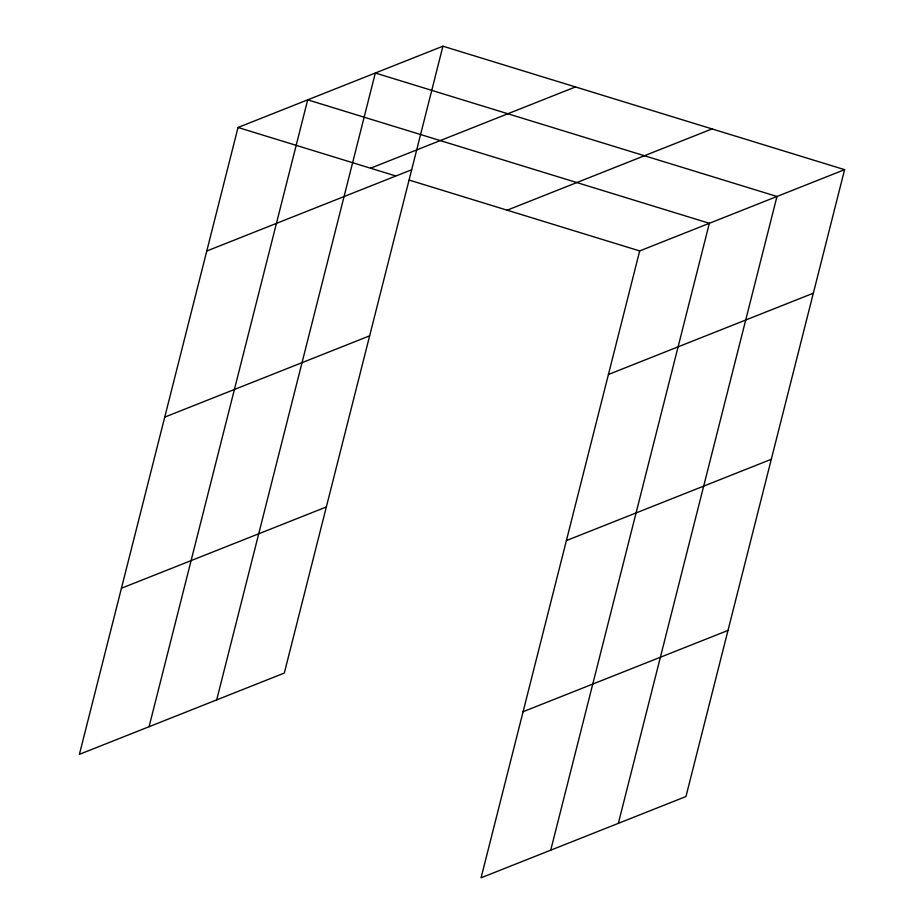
<?xml version="1.0" encoding="UTF-8"?>
<svg xmlns="http://www.w3.org/2000/svg" width="924" height="924" viewBox="0 0 924 924"><rect width="100%" height="100%" fill="white"/><g stroke="black" fill="none" stroke-linecap="round" stroke-linejoin="round"><path stroke-width="1.39" d="M442.931 46.2L238.034 127.477L79.406 754.342L284.315 673.065L442.931 46.2L844.594 169.658L685.966 796.523L481.069 877.8L639.685 250.935L844.594 169.658M149.076 726.703L307.692 99.838L709.355 223.296L550.739 850.161M216.69 699.884L375.317 73.019L776.969 196.477L618.352 823.342M370.582 168.214L575.479 86.937M206.768 251.016L411.677 169.739M507.137 210.198L712.046 128.921M164.738 417.117L369.646 335.839M608.431 374.474L813.328 293.197M121.437 588.241L326.345 506.964M566.4 540.575L771.297 459.297M523.1 711.699L727.996 630.422M238.034 127.477L395.403 175.849M409.205 180.088L639.685 250.935"/></g></svg>
